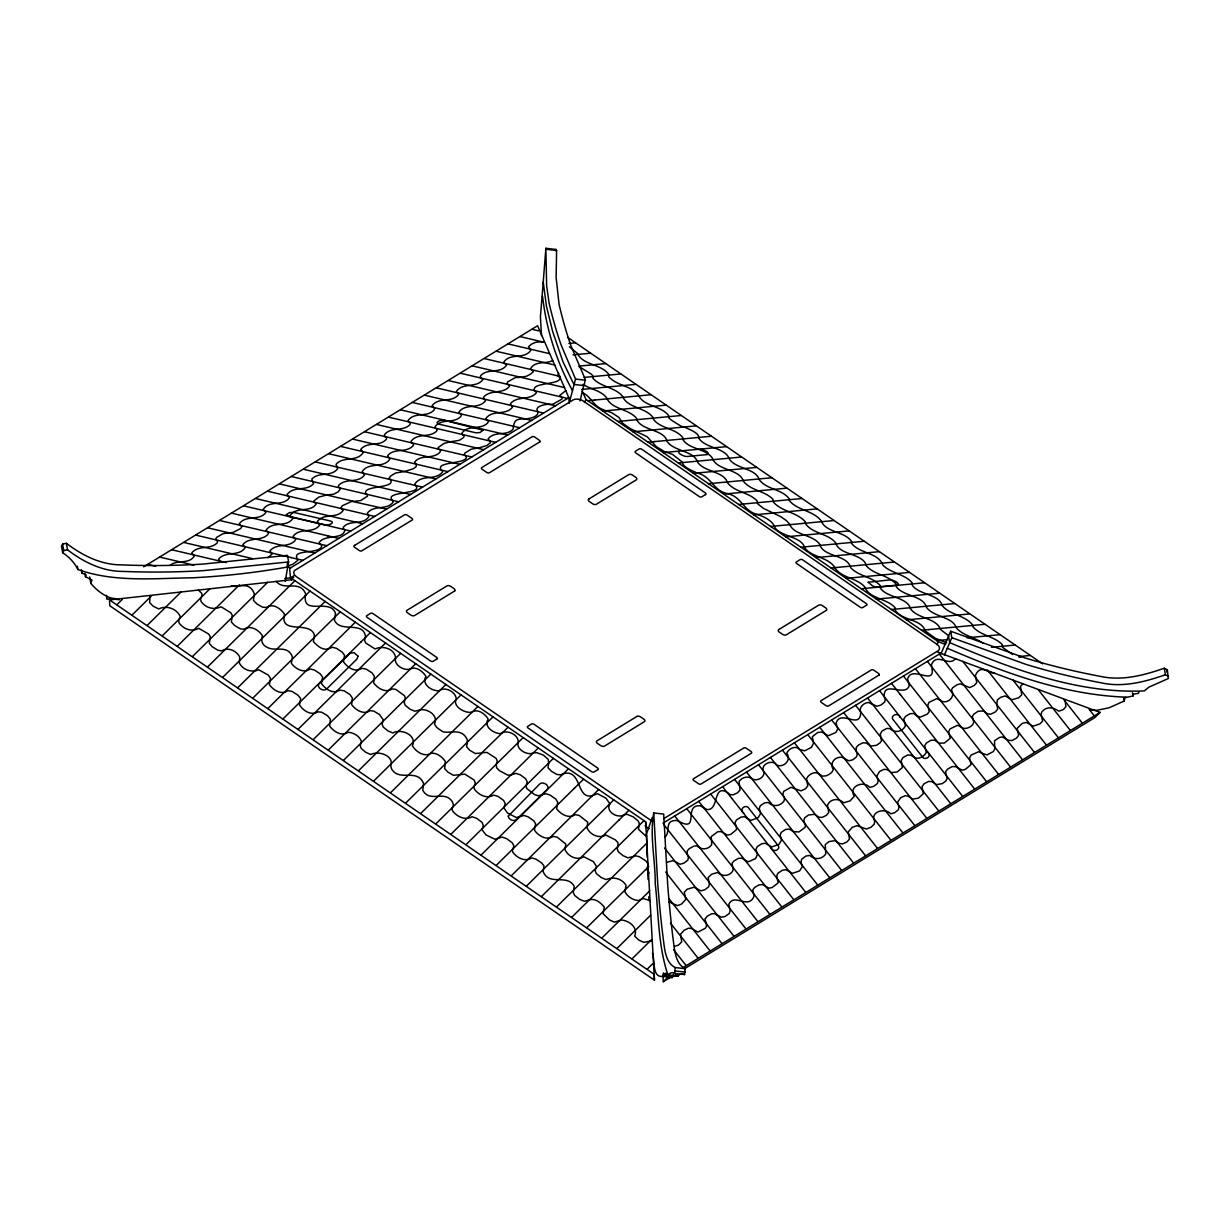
<?xml version="1.0" encoding="UTF-8"?>
<svg xmlns="http://www.w3.org/2000/svg" width="1230" height="1230" viewBox="0 0 1230 1230"><rect width="100%" height="100%" fill="white"/><g stroke="black" fill="none" stroke-linecap="round" stroke-linejoin="round"><path stroke-width="1.5" d="M972.945 625.424L973.084 626.977C981.002 635.864 994.194 636.125 1002.342 644.689L1002.573 647.334L1012.628 654.529M674.64 973.453L675.193 967.549C666.614 963.244 664.984 952.22 663.831 943.318A633.143 146.539 -83.6 0 1 657.65 882.54L653.745 812.969L663.693 814.091L667.613 883.663A633.143 146.539 -83.6 0 0 673.794 944.44C674.947 953.358 676.577 964.366 685.156 968.671L684.603 974.575L674.64 973.453C673.364 971.577 668.889 973.145 667.998 975.175C658.065 945.793 658.619 913.813 655.206 883.186C655.39 860.001 649.517 835.739 653.745 812.969M904.757 722.794L905.372 725.915C902.543 731.819 894.471 733.557 889.967 728.591L886.676 728.452L882.033 731.004L880.296 733.926L881.51 740.891L879.896 742.997L876.36 745.349L870.64 746.026L843.642 712.631M534.589 827.529L535.757 824.023L533.774 820.81L528.101 816.812L523.934 815.475L516.354 817.55L507.483 813.015L504.023 808.064L505.176 803.559L503.654 800.484L498.119 796.425L493.661 795.118C486.88 799.208 479.208 795.072 474.626 789.537L473.904 787.292L475.334 782.987L474.073 780.035L464.909 774.162L453.332 775.269L447.858 772.086L444.63 768.566L445.383 761.662C442.108 756.404 434.359 750.515 428.071 754.543C421.89 755.743 415.479 750.869 412.373 745.811C417.416 735.171 401.134 728.16 392.831 732.957L388.034 730.958L383.253 727.099L382.13 724.239L383.299 719.858L379.44 714.461L373.843 711.14L370.107 710.648C363.588 715.107 355.824 710.125 351.642 704.698L352.334 697.963L349.981 694.581L344.139 690.83L340.187 690.153L336.313 691.552M940.935 653.899L950.667 631.236L1024.774 657.85A633.143 485.343 -10 0 0 1100.097 676.316C1121.806 681.174 1143.792 675.362 1164.257 668.228L1167.347 669.797L1166.84 672.087M1167.347 669.797L1168.269 678.56L1148.928 687.124L1144.269 690.906C1076.803 693.92 1010.983 668.567 949.668 642.614L948.514 636.11M365.464 637.494L364.572 640.261L365.679 642.983L375.119 648.979C382.868 645.12 395.537 648.887 395.583 658.803M972.869 719.212L972.33 716.629L973.607 714.307L978.081 711.294L983.354 710.94L987.629 713.8L990.688 714.169L995.193 712.047L997.73 709.187L996.823 704.575M834.632 567.43C841.305 578.408 857.31 577.562 865.182 587.494C869.18 598.764 887.63 598.518 895.271 607.974L895.255 609.127M805.22 523.227C812.077 533.928 828.005 533.082 835.785 542.984C839.137 555.637 863.506 552.977 866.52 566.077C874.73 575.04 888.152 574.948 896.255 584.204L896.332 586.725C903.22 596.473 923.3 595.489 926.421 607.19C933.309 617.291 952.635 616.384 956.402 627.976C963.536 635.879 974.452 637.171 982.755 643.121M285.206 581.375L288.589 561.941L287.528 555.36L202.75 564.093A633.143 485.343 -10 0 1 121.647 564.877C101.091 564.985 82.302 555.453 66.389 543.291L62.592 544.091L61.5 546.228L62.653 552.731C68.895 556.683 74.676 562.802 77.921 569.521C114.621 582.651 154.872 578.254 193.141 577.777C224.859 576.132 256.501 572.55 287.774 566.953L287.19 563.694M609.819 803.836C605.252 811.785 617.706 818.919 624.333 814.783A5.981 4.935 -2.2 0 1 627.7 814.506L633.265 816.889L638.247 821.025L639.323 823.654L638.432 829.297L645.027 835.324A18.696 15.436 -2.2 0 0 646.657 836.123M1089.749 710.11L1096.929 710.279L1109.168 707.773L1124.128 701.038L1125.066 697.641L1133.03 695.996L1133.383 694.166L1138.534 693.29L1138.995 691.706M467.323 742.213L467.4 739.922C462.003 728.068 451.948 733.265 443.369 731.942A44.234 36.516 -2.2 0 1 436.788 727.422L434.39 724.04C438.987 715.768 427.548 708.326 420.23 709.848M305.471 595.581C302.349 616.092 330.885 597.58 335.529 613.662L334.375 620.105C340.126 633.588 364.049 620.151 365.571 637.248M548.641 763.061L548.288 759.494L543.399 755.097L536.787 752.699L533.42 752.822M618.183 846.102L617.906 842.565L615.308 839.829L605.852 835.062C598.902 838.86 590.308 834.893 587.033 828.021L587.771 822.224L579.253 815.49L575.302 814.629C568.875 818.98 560.942 814.521 556.637 808.74L557.759 802.267L555.745 799.039L550.056 795.057L545.92 793.734L538.356 795.825L534.496 794.565L526.763 788.476L526.025 786.339L527.193 781.834L525.687 778.79L520.182 774.731L515.708 773.393L510.957 774.992M569.674 401.334L575.548 379.086L561.065 344.8A633.143 146.539 -83.6 0 1 549.103 303.257L546.643 285.714L545.874 248.291L543.23 282.147L546.428 306.116L552.624 331.393L562.894 361.574L572.965 382.499L574.149 384.467L584.112 385.59L585.28 379.378L571.012 345.922A633.143 146.539 -83.6 0 1 559.066 304.394L556.129 277.534L556.59 250.489L555.899 249.444L545.874 248.291M580.037 400.918L583.804 385.098M683.588 438.864C676.854 427.825 659.203 429.101 652.761 418.2M675.485 974.591L675.009 976.312L665.061 975.19L665.584 973.253L666.552 974.929L676.515 976.051M231.978 617.552L232.255 615.277L230.748 612.709L221.108 606.79C214.066 610.08 206.133 608.297 201.182 601.67L200.49 599.164L202.15 595.428L201.628 593.244L198.43 590.046M534.558 827.559L534.666 830.527C538.924 836.231 546.812 840.736 553.377 836.354L557.375 837.276L565.8 844.026L565.031 849.822C568.368 856.587 576.962 860.708 583.896 856.803L593.383 861.63L596.504 866.473L595.166 870.655L596.273 873.515L601.178 877.497L605.99 879.573C613.216 876.59 621.304 878.159 626.039 885.17L624.917 891.904C627.654 896.639 633.25 900.575 638.847 900.498L642.998 898.484L650.101 900.545M652.438 953.265C655.083 959.646 651.854 977.712 662.478 976.374L663.477 972.915L665.061 975.19M668.536 977.45L672.426 977.496L673.333 974.406M666.552 974.929L667.029 973.361M543.23 282.147L540.401 316.771L541.492 335.59M119.402 599.748C107.856 598.887 98.062 592.061 90.851 583.404L91.958 580.022L85.47 576.747L86.192 574.948L81.887 573.011L82.364 571.427M851.391 542.338L851.637 541.554C844.81 531.191 825.561 532.713 821.225 520.828C813.03 510.389 797.963 510.757 789.337 500.687L789.445 499.088C782.08 488.863 766.92 489.924 759.294 479.731C755.835 468.2 736.109 469.122 729.421 459.159C725.362 447.336 705.897 448.719 698.901 438.372C699.67 432.683 688.862 429.439 684.326 427.01M652.177 817.473L646.519 834.078L647.257 857.049M395.353 659.003C394.446 665.476 404.916 671.457 410.559 668.812M231.932 617.598L231.378 622.026L234.715 625.563L240.342 628.838L243.955 629.207C250.597 624.794 258.823 630.037 262.528 635.864C260.529 640.769 262.374 645.412 267.694 647.595C275.828 651.792 287.728 644.505 292.402 656.943L291.341 663.278C295.692 669.028 303.61 673.517 310.268 669.012L314.465 670.043L320.261 673.932L322.614 677.069L321.476 683.588C324.705 688.093 330.409 692.705 336.282 691.583M555.376 250.659L555.899 249.444M467.277 742.259L466.631 746.81L469.845 750.331L475.318 753.513L481.637 752.991L508.098 727.238M548.626 763.092L548.073 767.889L551.64 771.441L556.944 774.454L560.388 774.869L563.571 773.655M618.137 846.148L617.183 848.854L618.213 851.683L623.026 855.649L627.9 857.817L635.879 855.895L639.2 856.634L645.796 860.831L648.395 864.459L646.872 869.395L649.056 873.269M950.667 631.236L951.82 637.755L944.302 655.236M834.786 567.43C828.174 557.052 812.615 557.697 804.789 548.027C801.975 536.511 782.326 537.156 775.085 527.947C773.132 520.567 762.785 515.862 755.005 513.756C742.951 509.42 741.26 496.828 727.899 493.691C713.723 491.462 711.278 476.287 697.641 473.15M343.877 658.865L343.493 661.863C346.752 666.337 352.441 671.011 358.299 669.858M518.107 742.628C519.291 734.74 506.652 728.867 500.303 733.71C493.461 733.188 483.329 726.715 488.187 719.104C485.296 713.984 477.609 708.126 471.659 712.247C464.971 713.446 452.21 706.512 456.222 698.655C455.654 691.844 445.106 686.186 439.264 690.691C432.114 691.552 421.106 684.203 425.949 676.408C423.089 671.703 416.478 666.26 410.651 668.766M518.045 742.736C516.246 749.239 526.763 755.251 532.498 753.283M343.923 658.788L344.631 655.359L342.309 652.238L336.528 648.348L332.331 647.288L328.318 648.871M636.817 419.691C642.014 430.915 664.338 429.255 667.167 441.509C674.24 451.733 693.751 450.318 697.656 462.265C704.406 472.151 724.209 471.244 727.514 482.806C735.202 492.446 748.824 492.138 757.127 500.918L757.572 503.731L763.353 508.344L780.204 516.4A44.234 12.346 27.7 0 1 786.785 520.92L789.645 524.165C793.704 535.45 813.214 534.404 819.826 544.475C823.208 557.144 847.562 554.469 850.591 567.599C858.801 576.532 872.208 576.455 880.311 585.695L880.373 588.201C887.276 597.949 907.325 597.011 910.461 608.666C917.334 618.798 936.645 617.86 940.427 629.452L948.099 635.31M62.653 552.731L63.745 550.594L62.592 544.091M584.496 402.456L586.018 399.535L582.128 390.956M936.86 644.705L938.398 641.783L945.578 644.489M805.25 523.196L805.404 521.843C796.686 512.034 782.28 512.018 773.516 502.224L773.055 499.395C764.753 490.632 751.146 490.939 743.458 481.314C740.091 469.691 720.38 470.675 713.6 460.773C709.633 448.781 690.184 450.257 683.111 439.986L683.573 438.879M636.832 419.676L636.971 418.846C629.437 408.821 611.11 409.329 606.805 398.074C600.917 390.141 590.615 389.618 583.035 384.329M667.998 975.175L677.945 976.297C678.852 974.268 683.327 972.715 684.603 974.575M652.746 418.169L652.899 417.308C645.35 407.299 627.039 407.837 622.749 396.537C614.954 386.989 601.255 387.389 592.968 378.348L592.86 375.734L591.138 374.043L579.099 366.602M496.259 865.367L574.564 788.061M355.316 622.211L267.971 708.434M663.032 975.99L663.293 981.709L667.229 977.804M662.97 823.208L940.658 653.253L1100.081 712.401L1094.838 717.582L684.557 968.702M117.004 604.653L122.293 599.425M132.087 615.031L151.536 595.827M147.2 625.409L180.825 592.214M162.299 635.787L210.099 588.601M177.366 646.15L239.327 584.988M192.556 656.466L267.725 582.267M207.593 666.937L294.923 580.698M222.707 677.33L310.006 591.061M237.79 687.693L325.135 601.455M252.873 698.071L340.233 611.833M360.774 642.106L370.414 632.589M283.085 718.827L360.882 642.045M298.183 729.206L385.528 642.967M313.281 739.584L400.626 653.361M328.364 749.962L415.725 663.739M343.493 760.355L430.823 674.117M358.56 770.718L445.906 684.48M373.643 781.081L461.035 694.889M390.571 792.72L477.886 706.466M405.654 803.098L493.015 716.859M420.737 813.461L482.252 752.714L486.957 752.437L496.105 758.326L497.335 761.278L496.274 764.214L435.851 823.854M523.18 737.616L496.228 764.26L496.628 767.812L499.657 770.795L507.775 775.146L510.911 775.023M450.949 834.217L538.294 747.994M466.047 844.61L553.392 758.372M481.13 854.973L568.491 768.765M574.056 788.568L583.604 779.144M511.342 875.745L598.687 789.506M526.425 886.123L613.785 799.9M541.508 896.486L619.351 819.641M619.228 819.841L628.899 810.293M556.621 906.879L643.997 820.656M571.812 917.196L646.98 842.996M586.848 927.651L648.81 866.489M601.916 938.013L649.732 890.827M617.029 948.392L650.655 915.197M632.128 958.785L651.577 939.597M647.226 969.163L652.515 963.936M895.225 609.158L895.302 610.449C902.297 620.596 920.102 618.828 924.945 629.945A5.981 1.676 27.7 0 0 925.652 631.313L935.446 638.293L946.7 642.86M558.774 373.274L557.667 375.442C568.214 384.344 535.711 382.315 534.435 388.403L534.174 389.879L536.495 392.678C529.869 400.842 517.615 395.553 510.711 403.348L510.312 404.562L511.496 405.531M575.548 379.086L585.511 380.208M1022.945 683.757L1020.5 686.325L1021.115 690.43M293.755 577.362L292.356 578.315A7.734 4.628 16.7 0 0 291.418 579.868M664.784 837.138C671.119 832.741 663.585 820.241 676.177 820.518A5.981 4.182 45.2 0 1 679.037 821.456M143.649 566.83L537.602 325.719L568.798 397.628L569.305 403.24M568.798 397.628L289.619 568.475L290.48 577.854L284.807 578.515M290.48 577.854L293.755 575.855M663.616 818.75L938.121 650.747A7.703 4.613 16.7 0 0 937.629 644.766L583.543 401.226A7.734 4.628 16.7 0 0 576.686 399.12A7.703 4.613 16.7 0 0 573.088 399.95L294.723 570.413A7.703 4.613 16.7 0 0 296.153 576.532L650.332 819.995A7.718 4.628 16.7 0 0 653.022 821.179M683.234 967.503L1100.081 712.401M663.293 981.709L673.102 975.698M267.817 557.759L272.199 553.946L269.893 550.917C276.304 543.045 287.866 547.919 294.816 540.908L295.707 539.201L293.063 536.449C299.782 527.024 313.373 534.251 319.831 524.872L317.033 522.058C323.183 512.31 337.112 519.475 343.247 510.281L340.894 508.267L342.278 505.73L351.949 501.348L386.651 509.097M552.716 360.513C545.674 364.388 535.327 360.359 530.53 368.708L533.359 371.629L530.699 374.012L526.578 376.226L520.782 377.303M636.986 716.383L596.904 740.891A2.814 1.691 16.7 0 0 597.442 743.366L600.732 745.626A2.814 1.691 16.7 0 0 604.545 746.087L644.582 721.549A2.814 1.691 16.7 0 0 644.074 719.319L640.384 716.783A2.814 1.691 16.7 0 0 636.986 716.383M170.048 565.385C177.166 559.143 188.774 564.924 194.34 556.006L193.448 554.884M563.617 773.609C583.789 768.642 574.718 805.558 597.35 793.642L606.067 798.27L609.819 803.82M589.293 899.945L584.527 901.252L579.976 899.545L574.718 895.548L573.272 892.565L574.21 886.277C567.076 873.438 549.18 886.476 543.137 871.593L544.014 865.859L541.6 862.937L535.988 859.14L531.775 857.94C525.133 862.153 517.369 858.11 512.895 852.375L512.357 850.253L513.894 845.917L512.264 842.796L506.699 838.691L502.332 837.107L494.752 839.168L486.004 834.939L482.129 829.896L483.267 825.438L482.068 822.439L476.763 818.334L472.089 816.735C465.232 820.641 457.622 816.966 452.871 811.354L451.994 809.063L453.424 804.804L452.409 801.914C444.707 789.522 429.947 803.267 422.812 790.321L423.52 783.387C416.97 767.904 399.566 781.957 391.694 769.165L390.756 766.121C394.584 755.666 378.502 750.346 370.737 754.528L365.802 752.345L361.236 748.501L360.252 745.688L361.405 741.29C359.483 736.078 353.44 732.419 347.982 732.311C341.54 736.785 333.684 731.512 329.655 726.115L330.393 719.319L327.626 715.814L321.783 712.247L317.986 711.816C311.328 716.045 303.164 710.771 299.536 704.959L300.643 698.44L297.968 695.196L292.064 691.414L288.051 690.66C281.516 695.319 273.506 690.307 269.355 684.68L270.492 678.314L268.309 675.116L258.823 669.812C251.627 672.764 243.217 670.212 239.312 663.001L239.758 657.128C236.729 650.855 228.073 646.719 221.692 650.885L217.879 650.24L212.175 646.688L209.315 643.305L210.299 636.633L208.516 633.957L198.768 628.33C191.803 632.097 183.793 629.406 179.073 622.949L178.658 620.52L180.272 616.538C176.536 608.558 166.573 605.068 158.716 608.927L153.227 606.252L149.63 602.623L150.075 595.935M666.66 862.384L673.071 860.631L680.098 864.244L684.065 863.076L687.831 860.093L688.431 857.448L687.37 854.512M269.109 606.206L266.049 607.466L262.482 607.143L256.886 603.945L253.426 600.378L254.287 593.583C248.967 580.714 239.589 587.894 231.179 586.003M420.183 709.895L414.864 711.217L410.097 709.249L405.3 705.374L404.147 702.515L405.3 698.117L404.516 695.765L395.845 689.4L392.093 688.923C385.605 693.413 377.841 688.354 373.659 682.957L374.335 676.208L371.937 672.81L366.11 669.074L362.189 668.413L358.345 669.812M328.256 648.917C322.46 650.609 317.033 645.566 313.389 641.614L314.419 635.28C310.544 620.058 279.026 635.403 284.561 614.185C281.409 609.573 275.166 604.314 269.155 606.159M63.745 550.594L67.542 549.81C83.456 561.956 102.259 571.504 122.8 571.397A633.143 485.343 -10 0 0 203.903 570.597L288.589 561.941M589.308 899.914C595.151 897.839 600.84 902.912 604.314 907.125L603.1 913.767L609.527 919.932L614.262 922.116L621.704 919.994C629.545 920.87 638.247 927.666 634.649 936.107L638.816 940.089L643.797 942.349L651.716 940.781M674.455 946.347L678.499 945.101L681.712 941.965L680.544 934.231L684.188 930.203L688.385 928.25L691.275 928.389L697.856 932.109L705.374 928.25L706.635 926.005L706.235 923.561M994.486 672.81C988.105 673.779 982.14 664.446 976.42 673.333L975.39 675.608L976.774 682.665L974.145 685.541L969.655 687.601L963.889 685.279M1168.5 676.316L1165.41 674.747C1144.946 681.881 1122.959 687.693 1101.25 682.835A633.143 485.343 -10 0 1 1025.928 664.369L951.774 637.663M229.026 532.821L232.824 532.559L240.65 528.531L241.926 526.686L239.189 523.934C245.8 514.34 259.361 521.535 265.988 512.341L263.22 509.512C269.216 499.688 283.131 506.775 289.434 497.72L286.974 494.706C293.539 485.373 306.485 491.862 313.573 483.636L311.805 479.085C318.847 471.444 331.178 477.348 337.712 468.661L337.204 467.077M287.159 566.138L292.848 564.232L297.752 560.373A5.981 2.429 -5.2 0 0 297.353 559.066C291.049 548.534 320.446 554.991 321.799 545.659L319 542.876C323.921 533.928 343.846 540.262 344.831 529.73M543.86 341.648L535.773 342.263L531.529 344.139L528.5 346.675L530.976 350.058C524.518 359.99 510.127 352.41 503.685 362.266L504.515 363.327M114.482 598.334L106.918 599.21L106.579 595.458M109.531 599.902L293.278 579.561L645.642 821.794L654.452 980.172L109.747 605.713L109.531 599.902L654.237 974.36L654.452 980.172M654.621 441.585L711.34 436.25M679.375 451.272C676.116 452.886 684.28 456.668 686.601 456.53L708.019 454.516C710.033 452.332 702.776 449.15 700.224 449.319M876.344 599.133L939.612 593.183M568.829 343.462L575.456 342.832M573.011 354.87L590.569 353.225M579.176 366.094L605.667 363.603M584.112 377.41L620.735 373.966M581.821 389.433L635.787 384.36M587.679 400.673L594.69 400.027M594.582 400.042L650.962 394.738M602.762 411.051L666.076 405.131M617.875 421.444L681.159 415.509M632.989 431.822L696.241 425.872M648.072 442.2L654.99 441.539M663.17 452.579L726.453 446.644M678.284 462.957L741.536 457.022M693.382 473.35L756.635 467.4M708.48 483.728L771.733 477.763M723.563 494.106L786.862 488.172M738.661 504.469L801.929 498.519M753.79 514.878L817.012 508.897M770.641 526.455L833.94 520.536M785.77 536.849L849.023 530.899M800.853 547.227L864.09 541.262M815.936 557.605L879.219 551.67M831.049 567.983L894.302 562.033M846.148 578.361L909.401 572.411M861.246 588.74L924.499 582.789M891.442 609.496L954.711 603.561M906.541 619.889L969.793 613.924M928.496 629.591L984.876 624.302M921.654 630.267L928.665 629.622M936.753 640.646L947.269 639.646M966.995 637.786L999.99 634.68M991.426 647.303L1015.042 645.074M1019.209 656.497L1030.217 655.467M477.763 448.258L486.865 445.537L490.463 442.692L489.878 440.986M450.18 441.77L444.107 443.415L438.188 447.505L438.049 448.658L440.571 450.395L440.125 451.964C433.191 459.912 420.983 453.732 414.525 462.219L416.324 464.202M1126.019 697.149C1063.889 694.965 1003.88 672.61 947.254 648.225M549.933 404.439C545.982 403.701 534.081 406.484 537.633 411.066C540.108 417.324 527.193 419.338 521.412 419C513.448 419.123 514.063 424.504 512.941 429.393C505.976 436.435 494.445 430.761 488.095 438.849L489.863 440.97M404.409 471.536L413.203 468.799L416.155 466.693L416.37 464.217M326.611 494.983L318.801 497.12L313.85 500.918L314.111 502.178M404.378 471.521L395.799 472.981A44.234 17.943 -5.2 0 0 390.587 476.164L389.126 478.132C399.289 488.141 367.524 485.496 365.725 491.616L365.356 493.138L366.955 494.322L398.597 501.794M476.748 448.212L471.136 449.242L465.078 452.948L464.294 454.531L466.462 457.252C465.125 464.663 431.668 461.158 442.6 471.413L442.323 472.289C435.02 481.007 421.306 473.95 414.848 484.082L415.725 485.543M450.226 441.785L459.251 440.355L463.541 437.573L464.202 435.897L462.372 434.513M940.166 700.224L936.645 698.671L928.988 702.422L927.789 705.144L929.265 711.755L927.251 714.138L920.225 717.182L917.211 716.014M326.627 494.998L333.73 494.229L338.281 491.754L340.633 488.618L338.358 486.788L338.727 485.281C345.799 477.84 357.93 483.59 364.495 475.072L362.127 471.767C368.4 461.542 383.576 469.06 390.048 458.913L387.527 455.853C394 447.397 406.192 453.578 413.142 445.629L413.588 444.045L411.081 442.308L411.204 441.14C417.723 432.683 429.347 438.095 436.527 431.238L437.219 429.562L434.928 427.671L435.097 426.549C441.632 418.092 453.301 423.858 460.497 416.801L461.588 414.987L458.836 412.173C465.555 402.871 478.793 409.713 485.558 400.719L483.313 398.166L483.774 396.936C490.709 389.203 502.947 394.492 509.527 386.282L507.16 383.499L507.483 381.992L515.355 377.579L520.721 377.287M228.995 532.821L223.137 533.651L216.788 537.279L215.65 538.971L217.602 541.615L217.187 542.861C210.146 550.179 197.984 544.69 191.649 553.085L193.402 554.853M546.627 249.367L556.59 250.489M675.193 967.549L685.156 968.671M675.239 970.977L685.202 972.115M662.478 976.374L672.426 977.496M684.264 426.995L681.051 426.195L671.519 420.23L668.905 418L668.736 415.74C661.479 405.562 642.69 406.377 638.555 394.922C630.59 385.451 616.876 385.851 608.635 376.641L608.619 374.105C600.963 363.972 582.59 365.079 577.531 353.471L569.413 346.814M231.701 513.187L327.703 535.788M668.674 901.652L677.423 905.634L681.497 904.111L685.863 899.314L684.264 892.273L687.124 889.244L693.966 887.23L700.931 890.827L704.851 889.751L708.695 886.753L709.372 884.093L708.111 877.574L711.632 874.238L717.72 872.454C722.164 876.575 728.698 876.529 732.511 871.455L733.234 869.364L732.019 863.337L734.064 860.846L738.615 858.294L741.951 858.186L745.211 860.462M519.644 427.702L412.542 402.502M532.144 329.302L538.632 330.824M520.198 336.62L544.044 342.232M508.221 343.939L549.456 353.64M496.259 351.257L554.884 365.064M484.328 358.576L560.28 376.457M472.443 365.925L564.601 387.604M460.374 373.228L567.491 398.428M448.397 380.562L555.529 405.746M436.45 387.865L543.552 413.065M424.504 395.184L531.591 420.399M400.565 409.836L507.667 435.036M388.618 417.155L495.705 442.354M376.641 424.473L483.744 449.673M364.695 431.791L471.782 456.991M459.82 464.31L352.718 439.125M340.772 446.429L447.874 471.628M328.825 453.747L435.881 478.962M410.805 484.374L422.536 487.142M315.418 461.957L410.697 484.374M303.456 469.26L410.559 494.475M291.525 476.579L366.955 494.322L367.463 496.197L360.697 500.579L353.61 501.348L279.533 483.913M267.587 491.216L374.673 516.431M255.625 498.55L362.712 523.749M243.663 505.853L350.75 531.068M327.072 535.65L338.788 538.402M219.739 520.505L326.826 545.705M207.778 527.824L314.865 553.039M195.831 535.142L291.279 557.605M291.018 557.574L302.888 560.357M183.854 542.461L252.55 558.635M287.835 566.953L290.941 567.676M171.969 549.81L226.243 562.587M159.915 557.129L193.956 565.139M147.969 564.432L155.733 566.261M981.909 753.267L978.696 751.715L971.085 755.082L969.517 757.849L971.07 764.522L965.427 769.334L962.275 770.211L955.618 766.644L952.251 766.567L947.546 769.15L945.562 771.871L947.131 778.682L945.778 781.127L942.057 783.695L936.522 784.556L931.956 781.742L928.742 781.373L924.068 783.756L922.039 786.723L923.3 793.734L918.41 798.193L912.506 799.116L908.186 796.164L905.111 795.702L900.621 797.747L897.516 802.421L898.93 807.111L898.361 809.74L894.794 812.661L890.766 813.83C884.847 807.433 869.733 811.692 874.699 821.363L874.192 824.238L870.84 827.344L866.366 829.035L857.018 825.668L852.313 827.298L848.254 831.926L849.515 839.091L846.87 841.997L842.519 843.918L839.521 843.473L835.032 840.659L828.974 841.597L825.238 844.595L825.745 854.02C821.778 859.616 814.521 860.001 809.77 855.434L805.911 856.065L801.745 859.109L801.007 861.876L802.406 866.627L799.562 870.917L792.458 873.346L785.77 869.672L782.188 870.363L777.791 873.346L776.699 876.144L778.16 882.894L772.148 887.537L769.042 888.183L762.508 884.555L759.002 884.877L754.543 887.537L752.76 889.997L754.052 895.963L753.191 898.054C746.579 908.539 734.433 893.042 728.806 904.281L730.205 910.846L729.236 913.552L725.1 916.473L721.38 917.242L717.167 914.92M606.082 410.759L611.371 412.542L618.951 417.431L622.349 423.028L629.714 428.301L647.103 436.727L656.482 446.782L664.292 451.487L672.487 454.362L682.173 461.973C682.727 467.508 692.275 470.383 696.903 473.012M1018.64 656.666L1020.669 657.374M937.383 651.9L940.981 653.253M61.5 546.228L62.3 546.581M917.119 715.937L913.567 713.508L910.062 713.707L905.48 716.429L903.789 719.089L904.727 722.702M793.488 831.711L799.008 831.911L805.035 827.421L805.435 825.299L803.805 820.656L804.605 817.919L808.494 814.998L814.398 814.306L818.873 817.12L821.932 817.458L826.329 815.398L828.759 812.507L827.467 805.389C830.219 798.408 838.845 797.916 843.642 802.79L850.053 800.93L854.266 796.287C848.223 786.493 863.183 780.02 869.81 787.4L873.715 786.385L877.451 783.479L878.159 780.835L876.744 776.161L879.542 771.518L884.001 769.334L887.184 769.626L891.55 772.594L897.285 771.948L902.436 767.474L901.206 760.54L902.912 757.619L907.556 755.036L910.877 755.174L914.336 757.419M504.531 363.342L506.591 365.125C500.256 374.12 488.018 367.97 480.869 375.427L480.223 377.057L482.775 379.793C476.394 388.019 463.864 382.638 457.037 390.494L456.422 391.786L457.652 392.862M914.367 757.465C918.687 759.832 924.237 756.435 926.298 752.483L924.714 745.657L926.436 742.982L931.033 740.26L934.523 740.106L938.997 743.151L944.302 743.058L950.221 738.292L948.699 731.65L949.975 728.929L957.647 725.254L963.628 728.36C968.148 729.113 976.22 724.624 972.899 719.258M486.542 419.937L488.587 421.352L487.449 423.182C480.238 430.208 468.615 424.458 462.08 432.899L462.296 434.498M415.832 485.573C423.305 495.167 382.284 490.601 392.877 500.933L392.954 502.424C386.189 510.696 373.812 504.515 367.339 513.187L368.093 514.709M291.264 517.061L292.832 518.537C286.375 527.931 272.752 520.705 266.064 530.13L268.74 532.882L267.756 534.604C260.806 541.569 249.229 536.68 242.879 544.613L245.201 547.627C239.02 557.067 225.305 550.64 218.556 559.22L221.169 562.202M384.929 436.558L386.666 437.649L386.451 439.141C379.547 447.259 367.324 441.093 360.728 449.457L362.496 451.548M344.646 529.638L343.078 528.516L343.462 527.07C350.089 519.229 363.511 525.687 368.939 516.369L368.37 514.755M291.233 517.046L290.049 515.708C296.184 506.007 310.16 513.156 316.264 503.9L314.157 502.178M679.098 821.502C700.193 832.71 682.696 804.451 700.239 805.804L706.85 809.494C720.134 811.154 711.786 779.974 730.128 794.595L733.049 794.888L737.308 792.95L740.029 790.106L739.061 781.588C741.629 777.422 747.64 775.73 751.822 778.359M963.828 685.202L960.138 683.895L957.078 684.756L952.62 687.785L951.39 690.091C956.233 696.964 946.547 705.221 940.258 700.285M818.78 773.824C814.506 770.733 808.31 774.623 806.542 778.79L806.819 781.127M717.121 914.874L714.492 913.598L711.586 913.829L707.388 916.058L704.975 919.025L706.22 923.53M457.698 392.893L458.759 394.276C452.025 403.425 438.956 396.506 432.068 405.716L434.697 408.529L433.929 410.251C426.779 417.6 415.079 411.773 408.375 420.076L408.022 421.244L410.297 423.12L409.913 424.704C402.794 431.853 391.094 426.349 384.437 434.713L384.913 436.542M584.342 393.677C591.845 398.136 593.905 406.577 603.13 409.605A5.981 1.676 27.7 0 0 606.036 410.743M511.557 405.562L512.526 407.115C505.715 416.032 492.507 409.221 485.819 418.554L486.465 419.907M644.981 825.868L647.949 827.898A7.718 4.628 16.7 0 0 649.271 828.574M567.537 337.266L1042.579 663.831M586.018 399.535L938.398 641.783M752.007 778.621C756.342 782.326 766.182 776.807 763.461 771.133M745.242 860.462L748.47 861.769L755.604 858.54L757.557 854.189L755.881 849.438L757.28 846.609L761.77 843.765L765.214 843.273L771.902 846.963L779.082 844.241L781.588 839.967L780.174 835.17L781.188 832.387L785.54 829.451L789.245 829.066L793.442 831.68M799.638 749.454L804.712 750.823L811.339 747.425L813.537 743.212L812.323 736.785L817.658 732.527L821.686 732.004L828.313 735.74L835.831 732.48L837.814 728.837L836.077 723.286C840.351 708.557 860.585 730.635 860.662 712.124M362.543 451.564L363.204 452.548C356.977 462.418 343.078 455.776 336.005 464.433L337.174 467.046M818.811 773.855L822.686 776.192L826.376 775.761A44.234 30.919 45.2 0 0 831.603 772.563L833.34 769.673C829.389 763.692 834.355 756.635 841.751 757.234L848.854 760.801L852.759 759.817L856.511 756.911L857.233 754.267L856.218 751.146L831.68 719.95M981.971 753.313L987.106 754.897L993.379 751.515L994.778 748.916L994.517 740.768L999.344 737.539L1002.266 736.924L1008.738 740.368L1011.952 740.522L1016.503 738.138L1018.64 735.309L1017.164 728.36L1022.268 723.348L1026.266 722.394L1033.092 726.207L1039.996 723.84L1042.64 721.088L1040.995 714.353L1041.856 711.924C1046.499 705.959 1053.541 707.235 1058.753 711.186L1063.212 709.649L1065.949 706.727L1064.949 699.87M799.562 749.378C795.672 745.011 788.276 748.686 786.754 753.375C792.028 759.863 783.464 768.273 776.684 765.029C772.778 758.941 760.586 764.076 763.338 770.872M771.072 847.87C773.116 853.497 782.265 849.038 777.36 844.549L749.255 808.833C746.518 803.205 738.2 809.155 743.72 813.138M900.083 694.258L974.498 788.83M900.222 717.367C898.315 711.586 888.844 715.752 893.718 720.426L921.808 756.127C924.345 761.631 932.832 756.204 927.558 752.099M710.648 794.027L793.642 899.514M1089.088 709.233L1094.116 715.629M1063.689 699.455L1082.169 722.933M1038.228 689.661L1070.192 730.266M1012.797 679.852L1058.231 737.585M987.413 670.073L1046.284 744.903M962.813 661.371L1034.245 752.13M939.351 654.053L1022.345 759.556M927.389 661.371L1010.368 766.874M915.412 668.705L998.422 774.193M903.45 676.023L986.46 781.511M891.504 683.342L900.575 694.873M879.527 690.66L962.521 796.164M867.565 697.994L950.575 803.482M855.603 705.313L938.613 810.801M926.667 818.119L869.241 745.149L866.274 743.043L863.106 742.751L858.632 744.919L856.28 747.348L856.218 751.146L914.674 825.453M819.734 727.268L902.743 832.756M807.741 734.602L890.781 840.075M794.395 742.766L877.374 848.27M782.418 750.115L865.428 855.588M770.457 757.419L853.482 862.907M758.51 764.737L841.505 870.24M746.533 772.056L829.543 877.543M734.571 779.39L817.581 884.877M731.712 798.239L805.635 892.181M722.61 786.708L731.773 798.347M698.686 801.345L781.696 906.833M686.724 808.664L769.749 914.151M674.747 815.997L757.788 921.47M663.754 824.546L745.826 928.788M664.538 848.039L733.772 936.03M665.691 872.039L721.872 943.441M668.69 898.346L709.941 950.759M670.473 923.146L697.963 958.078M673.717 949.806L686.002 965.412M572.519 390.617C556.421 361.574 546.274 328.964 542.507 296.015M677.084 974.667L677.945 976.297M972.93 625.409C965.381 615.062 950.606 615.461 942.349 605.821C939.305 594.059 919.271 595.028 912.291 585.357L912.199 582.836C904.158 573.518 890.781 573.534 882.479 564.724L882.356 563.694C876.713 552.378 858.909 553.331 851.345 543.107L851.329 542.461M736.309 826.652L734.971 822.824L736.401 819.995L740.891 817.166L744.319 816.689L751.007 820.395L758.187 817.642L760.678 813.399L759.248 808.602L760.248 805.819L764.583 802.883L768.289 802.467C772.963 807.188 780.343 806.403 784.11 800.838L784.54 798.731L782.895 794.073L783.679 791.367L790.967 787.323L801.038 790.859L805.435 788.784L807.849 785.909L806.865 781.173M1021.146 690.491L1021.684 694.95L1018.625 697.779L1012.013 699.716L1005.095 695.919L1000.866 697.226L997.376 699.885L996.777 704.529M884.247 696.657L885.277 699.639L884.57 702.161L881.018 705.005L877.052 706.251L868.334 702.468C863.844 702.791 859.001 707.127 860.447 711.878M884.216 696.58C883.417 679.821 905.142 697.733 909.262 685.617L907.648 678.868C911.814 664.338 936.245 687.601 931.71 666.891A5.981 4.182 45.2 0 1 931.694 664.139C936.906 652.715 947.73 666.137 954.68 659.572A18.696 13.069 45.2 0 0 955.649 658.65M711.586 840.228L711.663 844.779C707.896 849.869 701.285 850.084 696.857 845.871L693.981 846.086L689.2 848.715L687.216 850.929L687.309 854.45M711.54 840.152L711.125 836.692L717.797 831.68L721.103 831.634L727.607 835.17L730.851 834.34L736.539 829.604L736.355 826.714M1164.257 668.228L1165.41 674.747M1132.446 692.751L1133.03 695.996M1123.543 697.794L1124.128 701.038M89.698 576.901L90.851 583.404M84.885 573.488L85.47 576.747M81.318 569.751L81.887 573.011M77.336 566.261L77.921 569.521M66.389 543.291L67.542 549.81M648.794 896.716L648.948 900.545M645.642 821.794L645.873 827.606M647.595 866.366L648.087 879.542M582.774 392.693A18.696 5.212 27.7 0 1 584.342 393.677M549.995 404.439A5.981 2.429 -5.2 0 0 553.269 403.993L561.818 399.212L562.187 397.828L559.85 395.368L564.693 391.478A18.696 7.58 -5.2 0 1 566.061 390.832M305.486 595.52A5.981 4.935 -2.2 0 0 305.178 592.798C299.105 580.376 285.299 590.446 277.227 582.482A18.696 15.436 -2.2 0 1 275.981 581.298M358.115 656.205L356.808 659.203L327.242 688.4C324.043 692.859 314.711 686.894 319.938 682.896L350.058 653.299L354.009 652.607L358.115 656.205M508.251 816.105C508.513 820.133 514.986 822.27 517.461 818.673L546.228 790.275C551.793 786.385 542.491 780.035 539.155 784.556L508.251 816.105M868.195 582.251L872.501 585.91L875.898 587.079L897.731 585.096C900.575 583.281 892.719 579.76 890.351 579.853L868.195 582.251M483.175 430.223L479.946 432.545L475.826 432.791L438.849 424.119C433.068 422.336 442.908 418.661 445.214 420.522L483.175 430.223M286.329 514.632L287.989 516.108L323.997 524.595C326.288 526.517 336.405 522.95 330.639 521.059L293.739 512.403L289.588 512.587L286.329 514.632M539.862 441.847L489.402 472.766A1.891 1.138 16.7 0 1 486.849 472.489L482.114 469.245A1.891 1.138 16.7 0 1 481.73 467.6L532.206 436.696A1.891 1.138 16.7 0 1 534.712 437.08L539.463 440.34A1.891 1.138 16.7 0 1 539.862 441.847M879.066 675.039L828.605 705.943A1.891 1.138 16.7 0 1 826.053 705.682L821.317 702.422A1.891 1.138 16.7 0 1 820.917 700.777L871.409 669.889A1.891 1.138 16.7 0 1 873.9 670.258L878.666 673.533A1.891 1.138 16.7 0 1 879.066 675.039M454.67 590.984L414.618 615.523A2.814 1.691 16.7 0 1 410.805 615.062L407.514 612.801A2.814 1.691 16.7 0 1 406.976 610.326L447.074 585.818A2.814 1.691 16.7 0 1 450.472 586.233L454.147 588.755A2.814 1.691 16.7 0 1 454.67 590.984M589.124 498.842L588.693 499.134A2.814 1.691 16.7 0 0 589.124 501.363L592.798 503.9A2.814 1.691 16.7 0 0 596.196 504.362L636.294 479.854A2.814 1.691 16.7 0 0 635.802 477.363L632.512 475.088A2.814 1.691 16.7 0 0 628.745 474.611L589.124 498.842M779.051 629.406L778.605 629.699A2.814 1.691 16.7 0 0 779.051 631.928L782.711 634.449A2.814 1.691 16.7 0 0 786.124 634.926L826.222 610.418A2.814 1.691 16.7 0 0 825.73 607.928L822.439 605.652A2.814 1.691 16.7 0 0 818.673 605.175L779.051 629.406M354.824 545.259L354.163 545.674A1.891 1.138 16.7 0 0 354.609 547.304L359.36 550.579A1.891 1.138 16.7 0 0 361.651 550.917L412.158 520.044A1.891 1.138 16.7 0 0 411.881 518.368L407.161 515.124A1.891 1.138 16.7 0 0 404.639 514.77L354.824 545.259M597.918 769.611L594.152 771.917A1.891 1.138 16.7 0 1 591.692 771.733L527.962 727.929A1.891 1.138 16.7 0 1 527.778 726.315L531.529 724.009A1.891 1.138 16.7 0 1 534.081 724.332L597.795 768.135A1.891 1.138 16.7 0 1 597.918 769.611M866.581 605.191L862.814 607.497A1.891 1.138 16.7 0 1 860.354 607.312L796.625 563.509A1.891 1.138 16.7 0 1 796.44 561.879L800.192 559.588A1.891 1.138 16.7 0 1 802.744 559.896L866.458 603.715A1.891 1.138 16.7 0 1 866.581 605.191M694.028 778.452L693.366 778.851A1.891 1.138 16.7 0 0 693.797 780.496L698.563 783.756A1.891 1.138 16.7 0 0 700.854 784.11L751.346 753.221A1.891 1.138 16.7 0 0 751.084 751.561L746.364 748.301A1.891 1.138 16.7 0 0 743.843 747.948L694.028 778.452M436.911 658.973L433.16 661.263A1.891 1.138 16.7 0 1 430.669 661.048L366.955 617.245A1.891 1.138 16.7 0 1 366.817 615.646L370.584 613.34A1.891 1.138 16.7 0 1 372.844 613.509L436.573 657.297A1.891 1.138 16.7 0 1 436.911 658.973M705.574 494.537L701.823 496.828A1.891 1.138 16.7 0 1 699.347 496.628L635.618 452.809A1.891 1.138 16.7 0 1 635.48 451.21L639.246 448.904A1.891 1.138 16.7 0 1 641.507 449.073L705.251 492.861A1.891 1.138 16.7 0 1 705.574 494.537"/></g></svg>
